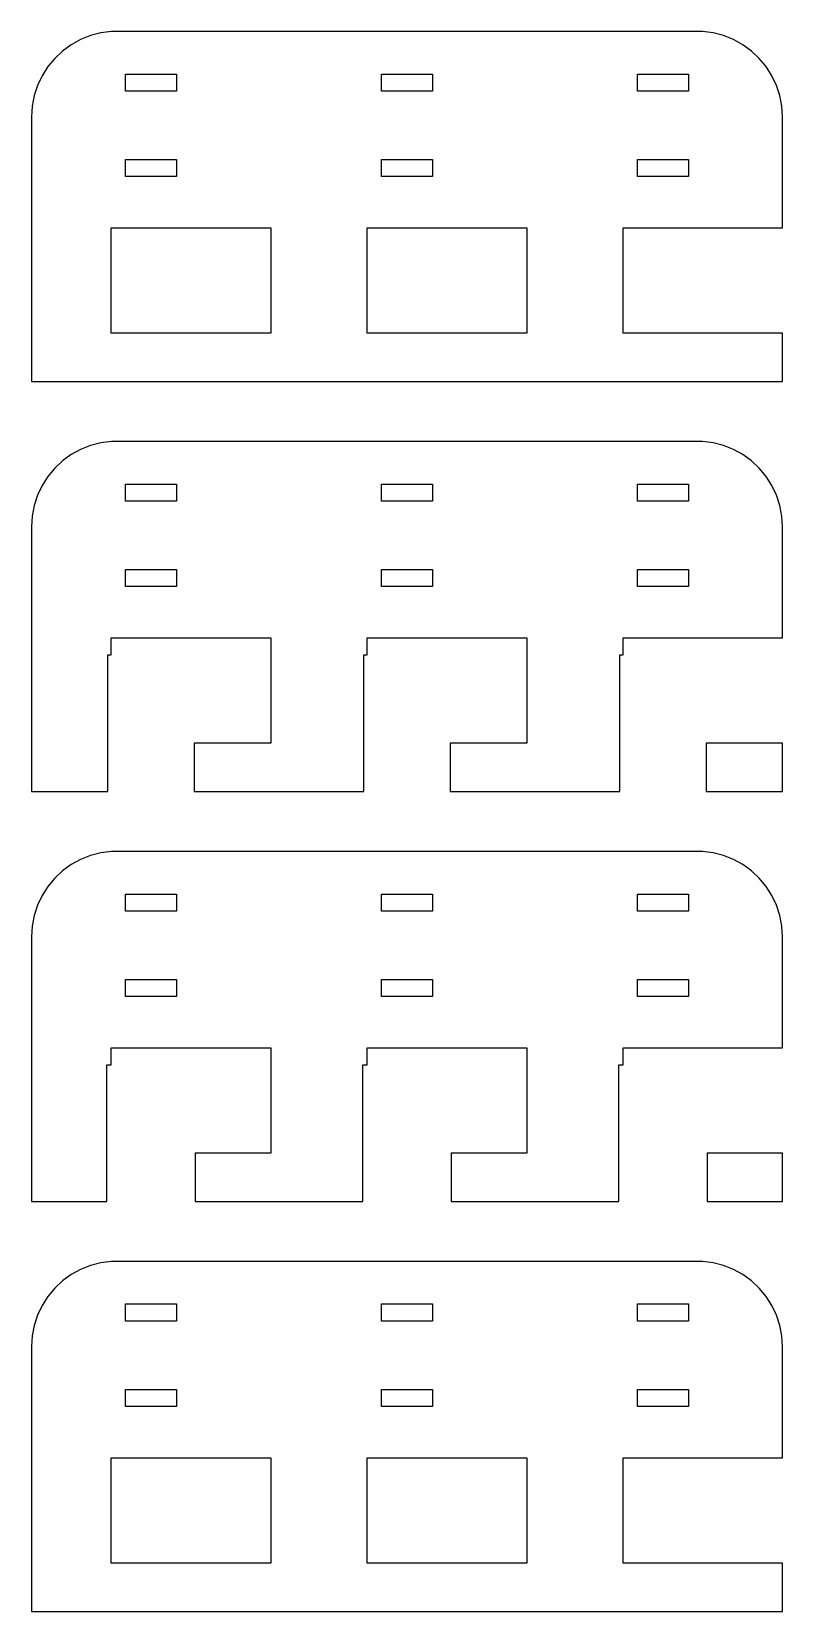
# Model space of a CAD drawing. Header units: metres. Extents: x -22 to 22, y 0 to 92.5.
import ezdxf

# ---------------------------------------------------------------- set-up
doc = ezdxf.new("R2010")
doc.units = ezdxf.units.M

msp = doc.modelspace()

# ---------------------------------------------------------------- linework, layer by layer
for p, q in [((-17.3139, 92.4901), (-17.9369, 92.4114)), ((17.3139, 92.4901), (-17.3139, 92.4901)), ((17.9369, 92.4114), (17.3139, 92.4901)), ((-19.6791, 91.7216), (-20.1871, 91.3526)), ((-19.1289, 92.0241), (-19.6791, 91.7216)), ((-18.5451, 92.2553), (-19.1289, 92.0241)), ((-17.9369, 92.4114), (-18.5451, 92.2553)), ((18.5451, 92.2553), (17.9369, 92.4114)), ((19.1289, 92.0241), (18.5451, 92.2553)), ((19.6791, 91.7216), (19.1289, 92.0241)), ((20.1871, 91.3526), (19.6791, 91.7216)), ((-20.6448, 90.9227), (-21.0451, 90.4389)), ((-20.1871, 91.3526), (-20.6448, 90.9227)), ((20.6448, 90.9227), (20.1871, 91.3526)), ((21.0451, 90.4389), (20.6448, 90.9227)), ((-21.3815, 89.9088), (-21.6489, 89.3406)), ((-21.0451, 90.4389), (-21.3815, 89.9088)), ((-16.5, 89), (-16.5, 90)), ((-16.5, 90), (-13.5, 90)), ((-13.5, 90), (-13.5, 89)), ((-1.5, 89), (-1.5, 90)), ((-1.5, 90), (1.5, 90)), ((1.5, 90), (1.5, 89)), ((13.5, 89), (13.5, 90)), ((13.5, 90), (16.5, 90)), ((16.5, 90), (16.5, 89)), ((21.3815, 89.9088), (21.0451, 90.4389)), ((21.6489, 89.3406), (21.3815, 89.9088)), ((-21.6489, 89.3406), (-21.8429, 88.7434)), ((-13.5, 89), (-16.5, 89)), ((1.5, 89), (-1.5, 89)), ((16.5, 89), (13.5, 89)), ((21.8429, 88.7434), (21.6489, 89.3406)), ((-21.9606, 88.1267), (-22, 87.5)), ((-21.8429, 88.7434), (-21.9606, 88.1267)), ((21.9606, 88.1267), (21.8429, 88.7434)), ((22, 87.5), (21.9606, 88.1267)), ((-22, 87.5), (-22, 72)), ((22, 81), (22, 87.5)), ((-16.5, 84), (-16.5, 85)), ((-16.5, 85), (-13.5, 85)), ((-13.5, 85), (-13.5, 84)), ((-1.5, 84), (-1.5, 85)), ((-1.5, 85), (1.5, 85)), ((1.5, 85), (1.5, 84)), ((13.5, 84), (13.5, 85)), ((13.5, 85), (16.5, 85)), ((16.5, 85), (16.5, 84)), ((-13.5, 84), (-16.5, 84)), ((1.5, 84), (-1.5, 84)), ((16.5, 84), (13.5, 84)), ((-17.3397, 74.83), (-17.3397, 81)), ((-17.3397, 81), (-7.98093, 81)), ((-7.98093, 81), (-7.98093, 74.83)), ((-2.33968, 74.83), (-2.33968, 81)), ((-2.33968, 81), (7.01906, 81)), ((7.01906, 81), (7.01906, 74.83)), ((12.6603, 74.83), (12.6603, 81)), ((12.6603, 81), (22, 81)), ((-7.98093, 74.83), (-17.3397, 74.83)), ((7.01906, 74.83), (-2.33968, 74.83)), ((22, 74.83), (12.6603, 74.83)), ((22, 72), (22, 74.83)), ((-22, 72), (22, 72)), ((-17.3139, 68.4901), (-17.9369, 68.4114)), ((17.3139, 68.4901), (-17.3139, 68.4901)), ((17.9369, 68.4114), (17.3139, 68.4901)), ((-19.6791, 67.7216), (-20.1871, 67.3526)), ((-19.1289, 68.0241), (-19.6791, 67.7216)), ((-18.5451, 68.2553), (-19.1289, 68.0241)), ((-17.9369, 68.4114), (-18.5451, 68.2553)), ((18.5451, 68.2553), (17.9369, 68.4114)), ((19.1289, 68.0241), (18.5451, 68.2553)), ((19.6791, 67.7216), (19.1289, 68.0241)), ((20.1871, 67.3526), (19.6791, 67.7216)), ((-20.6448, 66.9227), (-21.0451, 66.4389)), ((-20.1871, 67.3526), (-20.6448, 66.9227)), ((20.6448, 66.9227), (20.1871, 67.3526)), ((21.0451, 66.4389), (20.6448, 66.9227)), ((-21.3815, 65.9088), (-21.6489, 65.3406)), ((-21.0451, 66.4389), (-21.3815, 65.9088)), ((-16.5, 65), (-16.5, 66)), ((-16.5, 66), (-13.5, 66)), ((-13.5, 66), (-13.5, 65)), ((-1.5, 65), (-1.5, 66)), ((-1.5, 66), (1.5, 66)), ((1.5, 66), (1.5, 65)), ((13.5, 65), (13.5, 66)), ((13.5, 66), (16.5, 66)), ((16.5, 66), (16.5, 65)), ((21.3815, 65.9088), (21.0451, 66.4389)), ((21.6489, 65.3406), (21.3815, 65.9088)), ((-21.8429, 64.7434), (-21.9606, 64.1267)), ((-21.6489, 65.3406), (-21.8429, 64.7434)), ((-13.5, 65), (-16.5, 65)), ((1.5, 65), (-1.5, 65)), ((16.5, 65), (13.5, 65)), ((21.8429, 64.7434), (21.6489, 65.3406)), ((21.9606, 64.1267), (21.8429, 64.7434)), ((-21.9606, 64.1267), (-22, 63.5)), ((22, 63.5), (21.9606, 64.1267)), ((-22, 63.5), (-22, 48)), ((22, 57), (22, 63.5)), ((-16.5, 60), (-16.5, 61)), ((-16.5, 61), (-13.5, 61)), ((-13.5, 61), (-13.5, 60)), ((-1.5, 60), (-1.5, 61)), ((-1.5, 61), (1.5, 61)), ((1.5, 61), (1.5, 60)), ((13.5, 60), (13.5, 61)), ((13.5, 61), (16.5, 61)), ((16.5, 61), (16.5, 60)), ((-13.5, 60), (-16.5, 60)), ((1.5, 60), (-1.5, 60)), ((16.5, 60), (13.5, 60)), ((-17.3397, 56), (-17.3397, 57)), ((-17.3397, 57), (-7.98093, 57)), ((-7.98093, 57), (-7.98093, 50.83)), ((-2.33968, 56), (-2.33968, 57)), ((-2.33968, 57), (7.01906, 57)), ((7.01906, 57), (7.01906, 50.83)), ((12.6603, 56), (12.6603, 57)), ((12.6603, 57), (22, 57)), ((-17.5307, 56), (-17.3397, 56)), ((-17.5307, 48), (-17.5307, 56)), ((-2.53072, 48), (-2.53072, 56)), ((-2.53072, 56), (-2.33968, 56)), ((12.4693, 48), (12.4693, 56)), ((12.4693, 56), (12.6603, 56)), ((-7.98093, 50.83), (-12.4693, 50.83)), ((-12.4693, 50.83), (-12.4693, 48)), ((7.01906, 50.83), (2.53072, 50.83)), ((2.53072, 50.83), (2.53072, 48)), ((22, 50.83), (17.5307, 50.83)), ((17.5307, 50.83), (17.5307, 48)), ((22, 48), (22, 50.83)), ((-22, 48), (-17.5307, 48)), ((-12.4693, 48), (-2.53072, 48)), ((2.53072, 48), (12.4693, 48)), ((17.5307, 48), (22, 48)), ((-17.9369, 44.4114), (-18.5451, 44.2553)), ((-17.3139, 44.4901), (-17.9369, 44.4114)), ((17.3139, 44.4901), (-17.3139, 44.4901)), ((17.9369, 44.4114), (17.3139, 44.4901)), ((18.5451, 44.2553), (17.9369, 44.4114)), ((-19.6791, 43.7216), (-20.1871, 43.3526)), ((-19.1289, 44.0241), (-19.6791, 43.7216)), ((-18.5451, 44.2553), (-19.1289, 44.0241)), ((19.1289, 44.0241), (18.5451, 44.2553)), ((19.6791, 43.7216), (19.1289, 44.0241)), ((20.1871, 43.3526), (19.6791, 43.7216)), ((-20.6448, 42.9227), (-21.0451, 42.4389)), ((-20.1871, 43.3526), (-20.6448, 42.9227)), ((20.6448, 42.9227), (20.1871, 43.3526)), ((21.0451, 42.4389), (20.6448, 42.9227)), ((-21.3815, 41.9088), (-21.6489, 41.3406)), ((-21.0451, 42.4389), (-21.3815, 41.9088)), ((-16.5, 41), (-16.5, 42)), ((-16.5, 42), (-13.5, 42)), ((-13.5, 42), (-13.5, 41)), ((-1.5, 41), (-1.5, 42)), ((-1.5, 42), (1.5, 42)), ((1.5, 42), (1.5, 41)), ((13.5, 41), (13.5, 42)), ((13.5, 42), (16.5, 42)), ((16.5, 42), (16.5, 41)), ((21.3815, 41.9088), (21.0451, 42.4389)), ((21.6489, 41.3406), (21.3815, 41.9088)), ((-21.8429, 40.7434), (-21.9606, 40.1267)), ((-21.6489, 41.3406), (-21.8429, 40.7434)), ((-13.5, 41), (-16.5, 41)), ((1.5, 41), (-1.5, 41)), ((16.5, 41), (13.5, 41)), ((21.8429, 40.7434), (21.6489, 41.3406)), ((21.9606, 40.1267), (21.8429, 40.7434)), ((-21.9606, 40.1267), (-22, 39.5)), ((22, 39.5), (21.9606, 40.1267)), ((-22, 39.5), (-22, 24)), ((22, 33), (22, 39.5)), ((-16.5, 36), (-16.5, 37)), ((-16.5, 37), (-13.5, 37)), ((-13.5, 37), (-13.5, 36)), ((-1.5, 36), (-1.5, 37)), ((-1.5, 37), (1.5, 37)), ((1.5, 37), (1.5, 36)), ((13.5, 36), (13.5, 37)), ((13.5, 37), (16.5, 37)), ((16.5, 37), (16.5, 36)), ((-13.5, 36), (-16.5, 36)), ((1.5, 36), (-1.5, 36)), ((16.5, 36), (13.5, 36)), ((-17.3397, 32), (-17.3397, 33)), ((-17.3397, 33), (-7.98093, 33)), ((-7.98093, 33), (-7.98093, 26.83)), ((-2.33968, 32), (-2.33968, 33)), ((-2.33968, 33), (7.01906, 33)), ((7.01906, 33), (7.01906, 26.83)), ((12.6603, 32), (12.6603, 33)), ((12.6603, 33), (22, 33)), ((-17.5942, 32), (-17.3397, 32)), ((-17.5942, 24), (-17.5942, 32)), ((-2.59418, 24), (-2.59418, 32)), ((-2.59418, 32), (-2.33968, 32)), ((12.4058, 24), (12.4058, 32)), ((12.4058, 32), (12.6603, 32)), ((-7.98093, 26.83), (-12.4058, 26.83)), ((-12.4058, 26.83), (-12.4058, 24)), ((7.01906, 26.83), (2.59418, 26.83)), ((2.59418, 26.83), (2.59418, 24)), ((22, 26.83), (17.5942, 26.83)), ((17.5942, 26.83), (17.5942, 24)), ((22, 24), (22, 26.83)), ((-22, 24), (-17.5942, 24)), ((-12.4058, 24), (-2.59418, 24)), ((2.59418, 24), (12.4058, 24)), ((17.5942, 24), (22, 24)), ((-17.9369, 20.4114), (-18.5451, 20.2553)), ((-17.3139, 20.4901), (-17.9369, 20.4114)), ((17.3139, 20.4901), (-17.3139, 20.4901)), ((17.9369, 20.4114), (17.3139, 20.4901)), ((18.5451, 20.2553), (17.9369, 20.4114)), ((-19.6791, 19.7216), (-20.1871, 19.3526)), ((-19.1289, 20.0241), (-19.6791, 19.7216)), ((-18.5451, 20.2553), (-19.1289, 20.0241)), ((19.1289, 20.0241), (18.5451, 20.2553)), ((19.6791, 19.7216), (19.1289, 20.0241)), ((20.1871, 19.3526), (19.6791, 19.7216)), ((-20.6448, 18.9227), (-21.0451, 18.4389)), ((-20.1871, 19.3526), (-20.6448, 18.9227)), ((20.6448, 18.9227), (20.1871, 19.3526)), ((21.0451, 18.4389), (20.6448, 18.9227)), ((-21.3815, 17.9088), (-21.6489, 17.3406)), ((-21.0451, 18.4389), (-21.3815, 17.9088)), ((-16.5, 17), (-16.5, 18)), ((-16.5, 18), (-13.5, 18)), ((-13.5, 18), (-13.5, 17)), ((-1.5, 17), (-1.5, 18)), ((-1.5, 18), (1.5, 18)), ((1.5, 18), (1.5, 17)), ((13.5, 17), (13.5, 18)), ((13.5, 18), (16.5, 18)), ((16.5, 18), (16.5, 17)), ((21.3815, 17.9088), (21.0451, 18.4389)), ((21.6489, 17.3406), (21.3815, 17.9088)), ((-21.8429, 16.7434), (-21.9606, 16.1267)), ((-21.6489, 17.3406), (-21.8429, 16.7434)), ((-13.5, 17), (-16.5, 17)), ((1.5, 17), (-1.5, 17)), ((16.5, 17), (13.5, 17)), ((21.8429, 16.7434), (21.6489, 17.3406)), ((21.9606, 16.1267), (21.8429, 16.7434)), ((-21.9606, 16.1267), (-22, 15.5)), ((22, 15.5), (21.9606, 16.1267)), ((-22, 15.5), (-22, 0)), ((22, 9), (22, 15.5)), ((-16.5, 12), (-16.5, 13)), ((-16.5, 13), (-13.5, 13)), ((-13.5, 13), (-13.5, 12)), ((-1.5, 12), (-1.5, 13)), ((-1.5, 13), (1.5, 13)), ((1.5, 13), (1.5, 12)), ((13.5, 12), (13.5, 13)), ((13.5, 13), (16.5, 13)), ((16.5, 13), (16.5, 12)), ((-13.5, 12), (-16.5, 12)), ((1.5, 12), (-1.5, 12)), ((16.5, 12), (13.5, 12)), ((-17.3397, 2.82999), (-17.3397, 9)), ((-17.3397, 9), (-7.98093, 9)), ((-7.98093, 9), (-7.98093, 2.82999)), ((-2.33968, 2.82999), (-2.33968, 9)), ((-2.33968, 9), (7.01906, 9)), ((7.01906, 9), (7.01906, 2.82999)), ((12.6603, 2.82999), (12.6603, 9)), ((12.6603, 9), (22, 9)), ((-7.98093, 2.82999), (-17.3397, 2.82999)), ((7.01906, 2.82999), (-2.33968, 2.82999)), ((22, 2.82999), (12.6603, 2.82999)), ((22, 0), (22, 2.82999)), ((-22, 0), (22, 0))]:
    msp.add_line(p, q)

doc.saveas('drawing.dxf')
